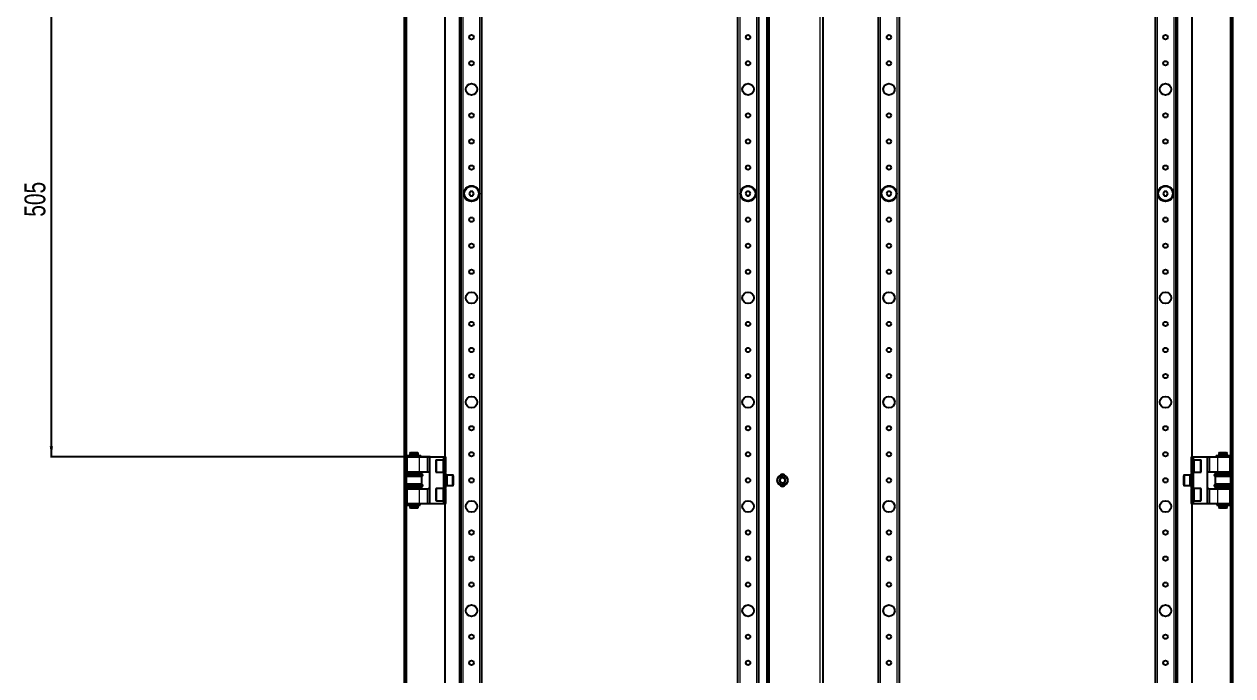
# Model space of a CAD drawing. Header units: millimetres. Extents: x -984 to 2790, y -1538 to 1219.
# Drawn here: x -984 to 175, y -684 to -59 of the extents above; entities that cross this region are included whole.
import ezdxf

# ---------------------------------------------------------------- set-up
doc = ezdxf.new("R2010")
doc.units = ezdxf.units.MM
doc.layers.add('FORMAT', color=7, linetype='Continuous')
doc.styles.add('SLDTEXTSTYLE0', font='TXT', dxfattribs={"width": 0.75})
doc.dimstyles.new('SLDDIMSTYLE0', dxfattribs={"dimtxt": 20, "dimasz": 10, "dimexe": 0, "dimexo": 0.0625, "dimgap": 5, "dimtad": 2, "dimdec": 1, "dimrnd": 1e-09, "dimzin": 12, "dimdsep": 46, "dimtxsty": 'SLDTEXTSTYLE0', "dimsah": 1, "dimcen": 0.09, "dimadec": 0, "dimazin": 3, "dimtfac": 1, "dimtofl": 0, "dimtmove": 0, "dimatfit": 3, "dimfxl": 0, "dimfrac": 2, "dimtolj": 1, "dimtzin": 12, "dimarcsym": 0})

# ---------------------------------------------------------------- blocks, each defined once
blk = doc.blocks.new('_D_7')
at = {"layer": 'FORMAT'}
for p, q in [((-594.7, 31.3), (-958.5, 31.3)), ((-957.5, -473.7), (-957.5, 31.3)), ((-594.7, -473.7), (-958.5, -473.7))]:
    blk.add_line(p, q, dxfattribs=at)
for points in [[(-957.5, 31.3), (-959.1, 21.3), (-956, 21.3)], [(-957.5, -473.7), (-956, -463.7), (-959.1, -463.7)]]:
    blk.add_solid(points, dxfattribs=at)
at = {"layer": 'FORMAT', "insert": (-983.3, -243.4), "char_height": 20, "attachment_point": 1, "rotation": 90, "style": 'SLDTEXTSTYLE0'}
blk.add_mtext('505', dxfattribs=at)

msp = doc.modelspace()

# ---------------------------------------------------------------- linework, layer by layer
at = {"color": 7, "linetype": 'Continuous', "lineweight": 25}
for p, q in [((-619.44, 556.28), (-619.44, -998.72)), ((-617.44, 556.28), (-617.44, -998.72)), ((172.56, -998.72), (172.56, 556.28)), ((174.56, -998.72), (174.56, 556.28)), ((-566.44, 524.78), (-566.44, -967.22)), ((121.56, -967.22), (121.56, 524.78)), ((-271.94, 520.28), (-271.94, -962.72)), ((-269.94, 520.28), (-269.94, -962.72)), ((-218.44, 510.57), (-218.44, -953)), ((-564.94, -938.72), (-564.94, 496.28)), ((-544.94, -938.72), (-544.94, 496.28)), ((-299.94, 496.28), (-299.94, -938.72)), ((-279.94, 496.28), (-279.94, -938.72)), ((-164.94, -938.72), (-164.94, 496.28)), ((-144.94, -938.72), (-144.94, 496.28)), ((100.06, 496.28), (100.06, -938.72)), ((120.06, 496.28), (120.06, -938.72)), ((-580.44, 31.28), (-580.44, -473.72)), ((135.56, -473.72), (135.56, 31.28)), ((-556.09, -219.22), (-557.25, -221.22)), ((-553.78, -219.22), (-556.09, -219.22)), ((-552.63, -221.22), (-553.78, -219.22)), ((-291.09, -219.22), (-292.25, -221.22)), ((-288.78, -219.22), (-291.09, -219.22)), ((-287.63, -221.22), (-288.78, -219.22)), ((-156.09, -219.22), (-157.25, -221.22)), ((-153.78, -219.22), (-156.09, -219.22)), ((-152.63, -221.22), (-153.78, -219.22)), ((108.91, -219.22), (107.75, -221.22)), ((111.22, -219.22), (108.91, -219.22)), ((112.37, -221.22), (111.22, -219.22)), ((-557.25, -221.22), (-556.09, -223.22)), ((-556.09, -223.22), (-553.78, -223.22)), ((-553.78, -223.22), (-552.63, -221.22)), ((-292.25, -221.22), (-291.09, -223.22)), ((-291.09, -223.22), (-288.78, -223.22)), ((-288.78, -223.22), (-287.63, -221.22)), ((-157.25, -221.22), (-156.09, -223.22)), ((-156.09, -223.22), (-153.78, -223.22)), ((-153.78, -223.22), (-152.63, -221.22)), ((107.75, -221.22), (108.91, -223.22)), ((108.91, -223.22), (111.22, -223.22)), ((111.22, -223.22), (112.37, -221.22)), ((-617.09, -472.52), (-617.09, -473.42)), ((-617.09, -472.52), (-603.62, -472.52)), ((-617.09, -473.42), (-603.62, -473.42)), ((-616.94, -473.92), (-616.94, -488.02)), ((-616.74, -473.72), (-605.13, -473.72)), ((-613.36, -469.47), (-613.94, -470.47)), ((-613.94, -470.47), (-613.94, -472.47)), ((-610.47, -470.47), (-613.94, -470.47)), ((-605.94, -472.47), (-613.94, -472.47)), ((-613.94, -473.47), (-613.94, -473.72)), ((-605.94, -473.47), (-613.94, -473.47)), ((-613.44, -472.47), (-613.44, -472.52)), ((-613.44, -473.42), (-613.44, -473.47)), ((-613.36, -469.47), (-610.39, -469.47)), ((-605.94, -470.47), (-610.47, -470.47)), ((-610.39, -469.47), (-606.52, -469.47)), ((-605.94, -470.47), (-606.52, -469.47)), ((-606.44, -472.52), (-606.44, -472.47)), ((-606.44, -473.47), (-606.44, -473.42)), ((-605.94, -472.47), (-605.94, -470.47)), ((-605.94, -473.72), (-605.94, -473.47)), ((-605.13, -473.72), (-597.24, -473.72)), ((-603.62, -472.52), (-603.57, -472.52)), ((-603.62, -473.42), (-603.57, -473.42)), ((-603.57, -473.42), (-603.57, -472.52)), ((-596.96, -473.72), (-597.24, -473.72)), ((-596.96, -473.72), (-594.74, -473.72)), ((-594.94, -518.52), (-594.94, -473.92)), ((-594.74, -473.72), (-581.52, -473.72)), ((-581.52, -473.72), (-580.14, -473.72)), ((-581.44, -476.42), (-581.44, -473.92)), ((-579.94, -473.92), (-579.94, -476.42)), ((135.06, -476.42), (135.06, -473.92)), ((135.26, -473.72), (136.64, -473.72)), ((136.56, -473.92), (136.56, -476.42)), ((136.64, -473.72), (149.86, -473.72)), ((149.86, -473.72), (152.08, -473.72)), ((150.06, -473.92), (150.06, -518.52)), ((152.36, -473.72), (152.08, -473.72)), ((152.36, -473.72), (160.25, -473.72)), ((158.69, -472.52), (158.69, -473.42)), ((158.69, -472.52), (158.74, -472.52)), ((158.69, -473.42), (158.74, -473.42)), ((158.74, -472.52), (172.21, -472.52)), ((158.74, -473.42), (172.21, -473.42)), ((160.25, -473.72), (171.86, -473.72)), ((161.64, -469.47), (161.06, -470.47)), ((161.06, -470.47), (161.06, -472.47)), ((169.06, -470.47), (161.06, -470.47)), ((165.59, -472.47), (161.06, -472.47)), ((161.06, -473.47), (161.06, -473.72)), ((165.59, -473.47), (161.06, -473.47)), ((161.56, -472.47), (161.56, -472.52)), ((161.56, -473.42), (161.56, -473.47)), ((161.64, -469.47), (168.48, -469.47)), ((169.06, -472.47), (165.59, -472.47)), ((169.06, -473.47), (165.59, -473.47)), ((169.06, -470.47), (168.48, -469.47)), ((168.56, -472.52), (168.56, -472.47)), ((168.56, -473.47), (168.56, -473.42)), ((169.06, -472.47), (169.06, -470.47)), ((169.06, -473.72), (169.06, -473.47)), ((172.06, -488.02), (172.06, -473.92)), ((172.21, -473.42), (172.21, -472.52)), ((-588.94, -477.02), (-588.94, -488.12)), ((-581.56, -476.72), (-588.64, -476.72)), ((-581.94, -477.02), (-581.94, -488.12)), ((-580.24, -476.72), (-581.56, -476.72)), ((-579.94, -477.02), (-579.94, -476.42)), ((-579.94, -477.02), (-579.94, -488.12)), ((135.06, -476.42), (135.06, -477.02)), ((135.06, -488.12), (135.06, -477.02)), ((136.68, -476.72), (135.36, -476.72)), ((143.76, -476.72), (136.68, -476.72)), ((137.06, -488.12), (137.06, -477.02)), ((144.06, -488.12), (144.06, -477.02)), ((-617.44, -489.22), (-602.44, -489.22)), ((-602.44, -489.82), (-617.44, -489.82)), ((-602.44, -492.62), (-617.44, -492.62)), ((-605.13, -488.22), (-616.74, -488.22)), ((-613.94, -488.22), (-613.94, -489.22)), ((-605.94, -489.22), (-605.94, -488.22)), ((-597.24, -488.22), (-605.13, -488.22)), ((-602.44, -489.82), (-602.44, -489.22)), ((-601.74, -490.5), (-602.44, -489.82)), ((-602.44, -492.62), (-601.74, -491.93)), ((-602.44, -499.82), (-602.44, -492.62)), ((-597.24, -488.22), (-596.96, -488.22)), ((-596.44, -488.22), (-596.96, -488.22)), ((-588.64, -488.42), (-581.56, -488.42)), ((-581.56, -488.42), (-580.24, -488.42)), ((-581.44, -503.72), (-581.44, -488.72)), ((-579.94, -488.72), (-579.94, -488.12)), ((-579.94, -488.72), (-579.94, -503.72)), ((-578.69, -493.22), (-579.94, -493.22)), ((-573.04, -491.22), (-578.44, -491.22)), ((-578.44, -491.22), (-578.44, -496.22)), ((-578.44, -496.22), (-578.44, -501.22)), ((-572.44, -491.82), (-572.44, -496.22)), ((-572.44, -496.22), (-572.44, -500.62)), ((-259.04, -494.22), (-259.72, -497.03)), ((-257.62, -499.03), (-259.72, -497.03)), ((-256.26, -493.4), (-259.04, -494.22)), ((-256.26, -493.4), (-254.16, -495.4)), ((-254.84, -498.22), (-254.16, -495.4)), ((127.56, -500.62), (127.56, -491.82)), ((133.56, -491.22), (128.16, -491.22)), ((133.56, -501.22), (133.56, -491.22)), ((135.06, -493.22), (133.81, -493.22)), ((135.06, -488.12), (135.06, -488.72)), ((135.06, -503.72), (135.06, -488.72)), ((135.36, -488.42), (136.68, -488.42)), ((136.56, -488.72), (136.56, -503.72)), ((136.68, -488.42), (143.76, -488.42)), ((152.08, -488.22), (151.56, -488.22)), ((152.08, -488.22), (152.36, -488.22)), ((160.25, -488.22), (152.36, -488.22)), ((157.56, -489.82), (156.86, -490.5)), ((156.86, -491.93), (157.56, -492.62)), ((157.56, -489.22), (157.56, -489.82)), ((157.56, -489.22), (172.56, -489.22)), ((172.56, -489.82), (157.56, -489.82)), ((157.56, -492.62), (157.56, -499.82)), ((172.56, -492.62), (157.56, -492.62)), ((171.86, -488.22), (160.25, -488.22)), ((161.06, -488.22), (161.06, -489.22)), ((169.06, -489.22), (169.06, -488.22)), ((-602.44, -499.82), (-617.44, -499.82)), ((-602.44, -502.62), (-617.44, -502.62)), ((-617.44, -503.22), (-602.44, -503.22)), ((-616.94, -504.42), (-616.94, -518.52)), ((-616.74, -504.22), (-605.13, -504.22)), ((-613.94, -503.22), (-613.94, -504.22)), ((-605.94, -504.22), (-605.94, -503.22)), ((-605.13, -504.22), (-597.24, -504.22)), ((-601.74, -500.5), (-602.44, -499.82)), ((-602.44, -502.62), (-601.74, -501.93)), ((-602.44, -503.22), (-602.44, -502.62)), ((-596.96, -504.22), (-597.24, -504.22)), ((-596.96, -504.22), (-596.44, -504.22)), ((-588.94, -504.32), (-588.94, -515.42)), ((-581.56, -504.02), (-588.64, -504.02)), ((-581.94, -504.32), (-581.94, -515.42)), ((-580.24, -504.02), (-581.56, -504.02)), ((-579.94, -499.22), (-578.69, -499.22)), ((-579.94, -504.32), (-579.94, -503.72)), ((-579.94, -504.32), (-579.94, -515.42)), ((-578.44, -501.22), (-573.04, -501.22)), ((-254.84, -498.22), (-257.62, -499.03)), ((128.16, -501.22), (133.56, -501.22)), ((133.81, -499.22), (135.06, -499.22)), ((135.06, -503.72), (135.06, -504.32)), ((135.06, -515.42), (135.06, -504.32)), ((136.68, -504.02), (135.36, -504.02)), ((143.76, -504.02), (136.68, -504.02)), ((137.06, -515.42), (137.06, -504.32)), ((144.06, -515.42), (144.06, -504.32)), ((151.56, -504.22), (152.08, -504.22)), ((152.36, -504.22), (152.08, -504.22)), ((152.36, -504.22), (160.25, -504.22)), ((157.56, -499.82), (156.86, -500.5)), ((156.86, -501.93), (157.56, -502.62)), ((172.56, -499.82), (157.56, -499.82)), ((157.56, -502.62), (157.56, -503.22)), ((172.56, -502.62), (157.56, -502.62)), ((157.56, -503.22), (172.56, -503.22)), ((160.25, -504.22), (171.86, -504.22)), ((161.06, -503.22), (161.06, -504.22)), ((169.06, -504.22), (169.06, -503.22)), ((172.06, -518.52), (172.06, -504.42)), ((-617.09, -519.02), (-617.09, -519.92)), ((-617.09, -519.02), (-604.1, -519.02)), ((-617.09, -519.92), (-604.1, -519.92)), ((-605.13, -518.72), (-616.74, -518.72)), ((-613.94, -518.72), (-613.94, -518.97)), ((-605.94, -518.97), (-613.94, -518.97)), ((-613.94, -519.97), (-613.94, -521.97)), ((-605.94, -519.97), (-613.94, -519.97)), ((-613.44, -518.97), (-613.44, -519.02)), ((-613.44, -519.92), (-613.44, -519.97)), ((-606.44, -519.02), (-606.44, -518.97)), ((-606.44, -519.97), (-606.44, -519.92)), ((-605.94, -518.97), (-605.94, -518.72)), ((-605.94, -521.97), (-605.94, -519.97)), ((-597.24, -518.72), (-605.13, -518.72)), ((-604.1, -519.02), (-604.02, -519.02)), ((-604.1, -519.92), (-604.02, -519.92)), ((-604.02, -519.92), (-604.02, -519.02)), ((-604.02, -519.02), (-604, -519.02)), ((-604.02, -519.92), (-604, -519.92)), ((-604, -519.92), (-604, -519.02)), ((-597.24, -518.72), (-596.96, -518.72)), ((-594.74, -518.72), (-596.96, -518.72)), ((-581.52, -518.72), (-594.74, -518.72)), ((-588.64, -515.72), (-581.56, -515.72)), ((-581.56, -515.72), (-580.24, -515.72)), ((-580.14, -518.72), (-581.52, -518.72)), ((-581.44, -518.52), (-581.44, -516.02)), ((-580.44, -518.72), (-580.44, -848.72)), ((-579.94, -516.02), (-579.94, -515.42)), ((-579.94, -516.02), (-579.94, -518.52)), ((135.06, -515.42), (135.06, -516.02)), ((135.06, -518.52), (135.06, -516.02)), ((136.64, -518.72), (135.26, -518.72)), ((135.36, -515.72), (136.68, -515.72)), ((135.56, -848.72), (135.56, -518.72)), ((136.56, -516.02), (136.56, -518.52)), ((149.86, -518.72), (136.64, -518.72)), ((136.68, -515.72), (143.76, -515.72)), ((152.08, -518.72), (149.86, -518.72)), ((152.08, -518.72), (152.36, -518.72)), ((160.25, -518.72), (152.36, -518.72)), ((159.12, -519.02), (159.12, -519.92)), ((159.12, -519.02), (159.14, -519.02)), ((159.12, -519.92), (159.14, -519.92)), ((159.14, -519.02), (159.14, -519.92)), ((159.14, -519.02), (159.22, -519.02)), ((159.14, -519.92), (159.22, -519.92)), ((159.22, -519.02), (172.21, -519.02)), ((159.22, -519.92), (172.21, -519.92)), ((171.86, -518.72), (160.25, -518.72)), ((161.06, -518.72), (161.06, -518.97)), ((165.59, -518.97), (161.06, -518.97)), ((161.06, -519.97), (161.06, -521.97)), ((165.59, -519.97), (161.06, -519.97)), ((161.56, -518.97), (161.56, -519.02)), ((161.56, -519.92), (161.56, -519.97)), ((169.06, -518.97), (165.59, -518.97)), ((169.06, -519.97), (165.59, -519.97)), ((168.56, -519.02), (168.56, -518.97)), ((168.56, -519.97), (168.56, -519.92)), ((169.06, -518.97), (169.06, -518.72)), ((169.06, -521.97), (169.06, -519.97)), ((172.21, -519.92), (172.21, -519.02)), ((-613.94, -521.97), (-613.36, -522.97)), ((-613.94, -521.97), (-605.94, -521.97)), ((-606.52, -522.97), (-613.36, -522.97)), ((-606.52, -522.97), (-605.94, -521.97)), ((161.06, -521.97), (161.64, -522.97)), ((161.06, -521.97), (165.59, -521.97)), ((165.52, -522.97), (161.64, -522.97)), ((168.48, -522.97), (165.52, -522.97)), ((165.59, -521.97), (169.06, -521.97)), ((168.48, -522.97), (169.06, -521.97))]:
    msp.add_line(p, q, dxfattribs=at)
at = {"color": 8, "linetype": 'Continuous', "lineweight": 18}
for p, q in [((-269.34, -962.72), (-269.34, 520.28)), ((-217.84, -954.04), (-217.84, 511.61)), ((-221.04, 506.07), (-221.04, -948.5)), ((-562.94, -938.72), (-562.94, 496.28)), ((-546.94, -938.72), (-546.94, 496.28)), ((-297.94, 496.28), (-297.94, -938.72)), ((-281.94, 496.28), (-281.94, -938.72)), ((-162.94, -938.72), (-162.94, 496.28)), ((-146.94, -938.72), (-146.94, 496.28)), ((102.06, 496.28), (102.06, -938.72)), ((118.06, 496.28), (118.06, -938.72)), ((-616.84, -472.52), (-616.84, 30.08)), ((171.96, 30.08), (171.96, -472.52)), ((-604.99, -473.92), (-616.94, -473.92)), ((-616.84, -473.74), (-616.84, -473.42)), ((-604.99, -473.92), (-604.99, -488.02)), ((-597.1, -473.92), (-604.99, -473.92)), ((-603.62, -472.52), (-603.62, -473.42)), ((-597.1, -488.02), (-597.1, -473.92)), ((-596.96, -473.92), (-597.1, -473.92)), ((-596.96, -473.92), (-596.96, -473.72)), ((-596.96, -473.92), (-596.96, -488.02)), ((-594.94, -473.92), (-596.96, -473.92)), ((-594.94, -473.92), (-594.74, -473.92)), ((-594.74, -473.72), (-594.74, -473.92)), ((-594.74, -473.92), (-594.74, -518.52)), ((-581.44, -473.92), (-594.74, -473.92)), ((-579.94, -473.92), (-581.44, -473.92)), ((136.56, -473.92), (135.06, -473.92)), ((149.86, -473.92), (136.56, -473.92)), ((149.86, -473.92), (149.86, -473.72)), ((149.86, -518.52), (149.86, -473.92)), ((149.86, -473.92), (150.06, -473.92)), ((152.08, -473.92), (150.06, -473.92)), ((152.08, -473.72), (152.08, -473.92)), ((152.08, -488.02), (152.08, -473.92)), ((152.22, -473.92), (152.08, -473.92)), ((160.11, -473.92), (152.22, -473.92)), ((152.22, -473.92), (152.22, -488.02)), ((158.74, -472.52), (158.74, -473.42)), ((172.06, -473.92), (160.11, -473.92)), ((160.11, -488.02), (160.11, -473.92)), ((171.96, -473.42), (171.96, -473.74)), ((-589.24, -488.12), (-589.24, -477.02)), ((-589.24, -477.02), (-588.94, -477.02)), ((-588.94, -477.02), (-588.64, -477.02)), ((-588.64, -476.42), (-581.44, -476.42)), ((-588.64, -476.42), (-588.64, -476.72)), ((-588.64, -476.72), (-588.64, -477.02)), ((-582.24, -477.02), (-588.64, -477.02)), ((-588.64, -477.02), (-588.64, -488.12)), ((-582.24, -476.72), (-582.24, -477.02)), ((-582.24, -477.02), (-581.94, -477.02)), ((-582.24, -488.12), (-582.24, -477.02)), ((-581.94, -477.02), (-581.64, -477.02)), ((-581.64, -476.72), (-581.64, -477.02)), ((-580.24, -477.02), (-581.64, -477.02)), ((-581.64, -477.02), (-581.64, -488.12)), ((-581.44, -476.42), (-579.94, -476.42)), ((-580.24, -476.72), (-580.24, -477.02)), ((-579.94, -477.02), (-580.24, -477.02)), ((-580.24, -488.12), (-580.24, -477.02)), ((135.06, -476.42), (136.56, -476.42)), ((135.36, -477.02), (135.06, -477.02)), ((135.36, -476.72), (135.36, -477.02)), ((136.76, -477.02), (135.36, -477.02)), ((135.36, -477.02), (135.36, -488.12)), ((136.56, -476.42), (143.76, -476.42)), ((136.76, -476.72), (136.76, -477.02)), ((136.76, -488.12), (136.76, -477.02)), ((137.06, -477.02), (136.76, -477.02)), ((137.36, -477.02), (137.06, -477.02)), ((137.36, -477.02), (137.36, -476.72)), ((143.76, -477.02), (137.36, -477.02)), ((137.36, -477.02), (137.36, -488.12)), ((143.76, -476.42), (143.76, -476.72)), ((143.76, -477.02), (143.76, -476.72)), ((143.76, -488.12), (143.76, -477.02)), ((144.06, -477.02), (143.76, -477.02)), ((144.36, -477.02), (144.06, -477.02)), ((144.36, -477.02), (144.36, -488.12)), ((-601.74, -490.5), (-617.44, -490.5)), ((-601.74, -491.93), (-617.44, -491.93)), ((-616.94, -488.02), (-604.99, -488.02)), ((-616.84, -489.22), (-616.84, -488.19)), ((-604.99, -488.02), (-597.1, -488.02)), ((-596.96, -488.02), (-597.1, -488.02)), ((-596.96, -488.22), (-596.96, -488.02)), ((-596.96, -488.02), (-596.44, -488.02)), ((-596.44, -488.22), (-596.44, -488.02)), ((-588.94, -488.12), (-589.24, -488.12)), ((-588.64, -488.12), (-588.94, -488.12)), ((-588.64, -488.12), (-582.24, -488.12)), ((-588.64, -488.12), (-588.64, -488.42)), ((-588.64, -488.42), (-588.64, -488.72)), ((-581.44, -488.72), (-588.64, -488.72)), ((-582.24, -488.12), (-582.24, -488.42)), ((-581.94, -488.12), (-582.24, -488.12)), ((-581.64, -488.12), (-581.94, -488.12)), ((-581.64, -488.12), (-580.24, -488.12)), ((-581.64, -488.12), (-581.64, -488.42)), ((-579.94, -488.72), (-581.44, -488.72)), ((-580.24, -488.12), (-580.24, -488.42)), ((-580.24, -488.12), (-579.94, -488.12)), ((-578.69, -499.22), (-578.69, -493.22)), ((-573.04, -496.22), (-573.04, -491.22)), ((-573.04, -501.22), (-573.04, -496.22)), ((128.16, -491.22), (128.16, -501.22)), ((133.81, -493.22), (133.81, -496.22)), ((133.81, -496.22), (133.81, -499.22)), ((135.36, -488.12), (135.06, -488.12)), ((136.56, -488.72), (135.06, -488.72)), ((135.36, -488.12), (136.76, -488.12)), ((135.36, -488.12), (135.36, -488.42)), ((143.76, -488.72), (136.56, -488.72)), ((136.76, -488.12), (136.76, -488.42)), ((137.06, -488.12), (136.76, -488.12)), ((137.36, -488.12), (137.06, -488.12)), ((137.36, -488.42), (137.36, -488.12)), ((137.36, -488.12), (143.76, -488.12)), ((143.76, -488.42), (143.76, -488.12)), ((144.06, -488.12), (143.76, -488.12)), ((143.76, -488.42), (143.76, -488.72)), ((144.36, -488.12), (144.06, -488.12)), ((151.56, -488.02), (152.08, -488.02)), ((151.56, -488.02), (151.56, -488.22)), ((152.22, -488.02), (152.08, -488.02)), ((152.08, -488.02), (152.08, -488.22)), ((152.22, -488.02), (160.11, -488.02)), ((172.56, -490.5), (156.86, -490.5)), ((172.56, -491.93), (156.86, -491.93)), ((160.11, -488.02), (172.06, -488.02)), ((171.96, -488.19), (171.96, -489.22)), ((-601.74, -500.5), (-617.44, -500.5)), ((-601.74, -501.93), (-617.44, -501.93)), ((-604.99, -504.42), (-616.94, -504.42)), ((-616.84, -504.24), (-616.84, -503.22)), ((-604.99, -504.42), (-604.99, -518.52)), ((-597.1, -504.42), (-604.99, -504.42)), ((-597.1, -518.52), (-597.1, -504.42)), ((-597.1, -504.42), (-596.96, -504.42)), ((-596.96, -504.42), (-596.96, -504.22)), ((-596.96, -504.42), (-596.96, -518.52)), ((-596.44, -504.42), (-596.96, -504.42)), ((-596.44, -504.42), (-596.44, -504.22)), ((-589.24, -515.42), (-589.24, -504.32)), ((-589.24, -504.32), (-588.94, -504.32)), ((-588.94, -504.32), (-588.64, -504.32)), ((-588.64, -503.72), (-581.44, -503.72)), ((-588.64, -504.02), (-588.64, -503.72)), ((-588.64, -504.02), (-588.64, -504.32)), ((-582.24, -504.32), (-588.64, -504.32)), ((-588.64, -504.32), (-588.64, -515.42)), ((-582.24, -504.02), (-582.24, -504.32)), ((-582.24, -504.32), (-581.94, -504.32)), ((-582.24, -515.42), (-582.24, -504.32)), ((-581.94, -504.32), (-581.64, -504.32)), ((-581.64, -504.32), (-581.64, -504.02)), ((-580.24, -504.32), (-581.64, -504.32)), ((-581.64, -504.32), (-581.64, -515.42)), ((-581.44, -503.72), (-579.94, -503.72)), ((-580.24, -504.32), (-580.24, -504.02)), ((-580.24, -504.32), (-579.94, -504.32)), ((-580.24, -515.42), (-580.24, -504.32)), ((135.06, -503.72), (136.56, -503.72)), ((135.36, -504.32), (135.06, -504.32)), ((135.36, -504.32), (135.36, -504.02)), ((136.76, -504.32), (135.36, -504.32)), ((135.36, -504.32), (135.36, -515.42)), ((136.56, -503.72), (143.76, -503.72)), ((136.76, -504.32), (136.76, -504.02)), ((136.76, -504.32), (137.06, -504.32)), ((136.76, -515.42), (136.76, -504.32)), ((137.06, -504.32), (137.36, -504.32)), ((137.36, -504.32), (137.36, -504.02)), ((143.76, -504.32), (137.36, -504.32)), ((137.36, -504.32), (137.36, -515.42)), ((143.76, -504.02), (143.76, -503.72)), ((143.76, -504.32), (143.76, -504.02)), ((143.76, -515.42), (143.76, -504.32)), ((143.76, -504.32), (144.06, -504.32)), ((144.06, -504.32), (144.36, -504.32)), ((144.36, -504.32), (144.36, -515.42)), ((151.56, -504.22), (151.56, -504.42)), ((152.08, -504.42), (151.56, -504.42)), ((152.08, -504.22), (152.08, -504.42)), ((152.08, -518.52), (152.08, -504.42)), ((152.08, -504.42), (152.22, -504.42)), ((152.22, -504.42), (152.22, -518.52)), ((160.11, -504.42), (152.22, -504.42)), ((172.56, -500.5), (156.86, -500.5)), ((172.56, -501.93), (156.86, -501.93)), ((160.11, -518.52), (160.11, -504.42)), ((172.06, -504.42), (160.11, -504.42)), ((171.96, -503.22), (171.96, -504.24)), ((-616.94, -518.52), (-604.99, -518.52)), ((-616.84, -519.02), (-616.84, -518.69)), ((-616.84, -847.52), (-616.84, -519.92)), ((-604.99, -518.52), (-597.1, -518.52)), ((-604.1, -519.02), (-604.1, -519.92)), ((-597.1, -518.52), (-596.96, -518.52)), ((-596.96, -518.72), (-596.96, -518.52)), ((-596.96, -518.52), (-594.94, -518.52)), ((-594.74, -518.52), (-594.94, -518.52)), ((-594.74, -518.52), (-581.44, -518.52)), ((-594.74, -518.52), (-594.74, -518.72)), ((-589.24, -515.42), (-588.94, -515.42)), ((-588.94, -515.42), (-588.64, -515.42)), ((-588.64, -515.42), (-582.24, -515.42)), ((-588.64, -515.42), (-588.64, -515.72)), ((-588.64, -516.02), (-588.64, -515.72)), ((-581.44, -516.02), (-588.64, -516.02)), ((-582.24, -515.42), (-582.24, -515.72)), ((-582.24, -515.42), (-581.94, -515.42)), ((-581.94, -515.42), (-581.64, -515.42)), ((-581.64, -515.72), (-581.64, -515.42)), ((-581.64, -515.42), (-580.24, -515.42)), ((-579.94, -516.02), (-581.44, -516.02)), ((-581.44, -518.52), (-579.94, -518.52)), ((-580.24, -515.72), (-580.24, -515.42)), ((-580.24, -515.42), (-579.94, -515.42)), ((135.06, -515.42), (135.36, -515.42)), ((136.56, -516.02), (135.06, -516.02)), ((135.06, -518.52), (136.56, -518.52)), ((135.36, -515.72), (135.36, -515.42)), ((135.36, -515.42), (136.76, -515.42)), ((143.76, -516.02), (136.56, -516.02)), ((136.56, -518.52), (149.86, -518.52)), ((136.76, -515.72), (136.76, -515.42)), ((137.06, -515.42), (136.76, -515.42)), ((137.36, -515.42), (137.06, -515.42)), ((137.36, -515.72), (137.36, -515.42)), ((137.36, -515.42), (143.76, -515.42)), ((143.76, -515.72), (143.76, -515.42)), ((144.06, -515.42), (143.76, -515.42)), ((143.76, -516.02), (143.76, -515.72)), ((144.36, -515.42), (144.06, -515.42)), ((149.86, -518.72), (149.86, -518.52)), ((150.06, -518.52), (149.86, -518.52)), ((150.06, -518.52), (152.08, -518.52)), ((152.08, -518.52), (152.22, -518.52)), ((152.08, -518.52), (152.08, -518.72)), ((152.22, -518.52), (160.11, -518.52)), ((159.22, -519.02), (159.22, -519.92)), ((160.11, -518.52), (172.06, -518.52)), ((171.96, -518.69), (171.96, -519.02)), ((171.96, -519.92), (171.96, -847.52))]:
    msp.add_line(p, q, dxfattribs=at)
at = {"color": 7, "linetype": 'Continuous', "lineweight": 25}
for centre, radius in [((-554.94, -71.22), 2.1), ((-289.94, -71.22), 2.1), ((-154.94, -71.22), 2.1), ((110.06, -71.22), 2.1), ((-554.94, -96.22), 2.1), ((-289.94, -96.22), 2.1), ((-154.94, -96.22), 2.1), ((110.06, -96.22), 2.1), ((-554.94, -121.22), 5.5), ((-289.94, -121.22), 5.5), ((-154.94, -121.22), 5.5), ((110.06, -121.22), 5.5), ((-554.94, -146.22), 2.1), ((-289.94, -146.22), 2.1), ((-154.94, -146.22), 2.1), ((110.06, -146.22), 2.1), ((-554.94, -171.22), 2.1), ((-289.94, -171.22), 2.1), ((-154.94, -171.22), 2.1), ((110.06, -171.22), 2.1), ((-554.94, -196.22), 2.1), ((-289.94, -196.22), 2.1), ((-154.94, -196.22), 2.1), ((110.06, -196.22), 2.1), ((-554.94, -221.22), 7.5), ((-554.94, -221.22), 7), ((-289.94, -221.22), 7.5), ((-289.94, -221.22), 7), ((-154.94, -221.22), 7.5), ((-154.94, -221.22), 7), ((110.06, -221.22), 7.5), ((110.06, -221.22), 7), ((-554.94, -246.22), 2.1), ((-289.94, -246.22), 2.1), ((-154.94, -246.22), 2.1), ((110.06, -246.22), 2.1), ((-554.94, -271.22), 2.1), ((-289.94, -271.22), 2.1), ((-154.94, -271.22), 2.1), ((110.06, -271.22), 2.1), ((-554.94, -296.22), 2.1), ((-289.94, -296.22), 2.1), ((-154.94, -296.22), 2.1), ((110.06, -296.22), 2.1), ((-554.94, -321.22), 5.5), ((-289.94, -321.22), 5.5), ((-154.94, -321.22), 5.5), ((110.06, -321.22), 5.5), ((-554.94, -346.22), 2.1), ((-289.94, -346.22), 2.1), ((-154.94, -346.22), 2.1), ((110.06, -346.22), 2.1), ((-554.94, -371.22), 2.1), ((-289.94, -371.22), 2.1), ((-154.94, -371.22), 2.1), ((110.06, -371.22), 2.1), ((-554.94, -396.22), 2.1), ((-289.94, -396.22), 2.1), ((-154.94, -396.22), 2.1), ((110.06, -396.22), 2.1), ((-554.94, -421.22), 5.5), ((-289.94, -421.22), 5.5), ((-154.94, -421.22), 5.5), ((110.06, -421.22), 5.5), ((-554.94, -446.22), 2.1), ((-289.94, -446.22), 2.1), ((-154.94, -446.22), 2.1), ((110.06, -446.22), 2.1), ((-554.94, -471.22), 2.1), ((-289.94, -471.22), 2.1), ((-154.94, -471.22), 2.1), ((110.06, -471.22), 2.1), ((-554.94, -496.22), 2.1), ((-289.94, -496.22), 2.1), ((-256.94, -496.22), 5), ((-154.94, -496.22), 2.1), ((110.06, -496.22), 2.1), ((-554.94, -521.22), 5.5), ((-289.94, -521.22), 5.5), ((-154.94, -521.22), 5.5), ((110.06, -521.22), 5.5), ((-554.94, -546.22), 2.1), ((-289.94, -546.22), 2.1), ((-154.94, -546.22), 2.1), ((110.06, -546.22), 2.1), ((-554.94, -571.22), 2.1), ((-289.94, -571.22), 2.1), ((-154.94, -571.22), 2.1), ((110.06, -571.22), 2.1), ((-554.94, -596.22), 2.1), ((-289.94, -596.22), 2.1), ((-154.94, -596.22), 2.1), ((110.06, -596.22), 2.1), ((-554.94, -621.22), 5.5), ((-289.94, -621.22), 5.5), ((-154.94, -621.22), 5.5), ((110.06, -621.22), 5.5), ((-554.94, -646.22), 2.1), ((-289.94, -646.22), 2.1), ((-154.94, -646.22), 2.1), ((110.06, -646.22), 2.1), ((-554.94, -671.22), 2.1), ((-289.94, -671.22), 2.1), ((-154.94, -671.22), 2.1), ((110.06, -671.22), 2.1)]:
    msp.add_circle(centre, radius, dxfattribs=at)
at = {"color": 8, "linetype": 'Continuous', "lineweight": 18}
msp.add_circle((-256.94, -496.22), 4.4, dxfattribs=at)
at = {"color": 7, "linetype": 'Continuous', "lineweight": 25}
for centre, radius, start, end in [((-616.74, -473.92), 0.2, 90, 180), ((-594.74, -473.92), 0.2, 90, 180), ((-580.14, -473.92), 0.2, 0, 90), ((135.26, -473.92), 0.2, 90, 180), ((149.86, -473.92), 0.2, 0, 90), ((171.86, -473.92), 0.2, 0, 90), ((-588.64, -477.02), 0.3, 90, 180), ((-581.64, -477.02), 0.3, 90, 180), ((-580.24, -476.42), 0.3, 270, 0), ((135.36, -476.42), 0.3, 180, 270), ((136.76, -477.02), 0.3, 0, 90), ((143.76, -477.02), 0.3, 0, 90), ((-616.74, -488.02), 0.2, 180, 270), ((-602.44, -491.22), 1, 314.427, 45.573), ((-596.44, -489.72), 1.5, 0, 90), ((-588.64, -488.12), 0.3, 180, 270), ((-581.64, -488.12), 0.3, 180, 270), ((-580.24, -488.72), 0.3, 0, 90), ((-578.69, -492.97), 0.25, 270, 0), ((-573.04, -491.82), 0.6, 360, 90), ((-256.94, -496.22), 2.51, 166.35345, 226.35345), ((-256.94, -496.22), 2.51, 106.35345, 166.35345), ((-256.94, -492.22), 2, 18.20996, 161.79004), ((-256.94, -496.22), 2.51, 46.35345, 106.35345), ((-256.94, -496.22), 2.51, 286.35345, 346.35345), ((-256.94, -496.22), 2.51, 346.35345, 46.35345), ((128.16, -491.82), 0.6, 90, 180), ((133.81, -492.97), 0.25, 180, 270), ((135.36, -488.72), 0.3, 90, 180), ((136.76, -488.12), 0.3, 270, 0), ((143.76, -488.12), 0.3, 270, 0), ((151.56, -489.72), 1.5, 90, 180), ((157.56, -491.22), 1, 134.427, 225.573), ((171.86, -488.02), 0.2, 270, 0), ((-616.74, -504.42), 0.2, 90, 180), ((-602.44, -501.22), 1, 314.427, 45.573), ((-596.44, -502.72), 1.5, 270, 0), ((-588.64, -504.32), 0.3, 90, 180), ((-581.64, -504.32), 0.3, 90, 180), ((-580.24, -503.72), 0.3, 270, 0), ((-578.69, -499.47), 0.25, 0, 90), ((-573.04, -500.62), 0.6, 270, 0), ((-256.94, -500.22), 2, 198.20996, 341.79004), ((-256.94, -496.22), 2.51, 226.35345, 286.35345), ((128.16, -500.62), 0.6, 180, 270), ((133.81, -499.47), 0.25, 90, 180), ((135.36, -503.72), 0.3, 180, 270), ((136.76, -504.32), 0.3, 0, 90), ((143.76, -504.32), 0.3, 0, 90), ((151.56, -502.72), 1.5, 180, 270), ((157.56, -501.22), 1, 134.427, 225.573), ((171.86, -504.42), 0.2, 0, 90), ((-616.74, -518.52), 0.2, 180, 270), ((-594.74, -518.52), 0.2, 180, 270), ((-588.64, -515.42), 0.3, 180, 270), ((-581.64, -515.42), 0.3, 180, 270), ((-580.24, -516.02), 0.3, 0, 90), ((-580.14, -518.52), 0.2, 270, 0), ((135.36, -516.02), 0.3, 90, 180), ((135.26, -518.52), 0.2, 180, 270), ((136.76, -515.42), 0.3, 270, 0), ((143.76, -515.42), 0.3, 270, 0), ((149.86, -518.52), 0.2, 270, 0), ((171.86, -518.52), 0.2, 270, 0)]:
    msp.add_arc(centre, radius, start, end, dxfattribs=at)
at = {"color": 8, "linetype": 'Continuous', "lineweight": 18}
for centre, radius, start, end in [((-605.17, -473.89), 0.179, 351.95053, 78.57825), ((-597.28, -473.89), 0.179, 351.95053, 78.57825), ((152.4, -473.89), 0.179, 101.42175, 188.04947), ((160.29, -473.89), 0.179, 101.42175, 188.04947), ((-588.64, -477.02), 0.6, 90, 180), ((143.76, -477.02), 0.6, 0, 90), ((-605.17, -488.04), 0.179, 281.42175, 8.04947), ((-597.28, -488.04), 0.179, 281.42175, 8.04947), ((-596.44, -489.72), 1.7, 28.07249, 90), ((-588.64, -488.12), 0.6, 180, 270), ((143.76, -488.12), 0.6, 270, 0), ((151.56, -489.72), 1.7, 90, 151.92751), ((152.4, -488.04), 0.179, 171.95053, 258.57825), ((160.29, -488.04), 0.179, 171.95053, 258.57825), ((-605.17, -504.39), 0.179, 351.95053, 78.57825), ((-597.28, -504.39), 0.179, 351.95053, 78.57825), ((-596.44, -502.72), 1.7, 270, 331.92751), ((-588.64, -504.32), 0.6, 90, 180), ((143.76, -504.32), 0.6, 0, 90), ((151.56, -502.72), 1.7, 208.07249, 270), ((152.4, -504.39), 0.179, 101.42175, 188.04947), ((160.29, -504.39), 0.179, 101.42175, 188.04947), ((-605.17, -518.54), 0.179, 281.42175, 8.04947), ((-597.28, -518.54), 0.179, 281.42175, 8.04947), ((-588.64, -515.42), 0.6, 180, 270), ((143.76, -515.42), 0.6, 270, 0), ((152.4, -518.54), 0.179, 171.95053, 258.57825), ((160.29, -518.54), 0.179, 171.95053, 258.57825)]:
    msp.add_arc(centre, radius, start, end, dxfattribs=at)
at = {"color": 7, "linetype": 'Continuous', "lineweight": 25}
for centre, major_axis, start_param, end_param in [((-581.52, -473.92), (0, 0.2), 4.712389, 6.2831853), ((136.64, -473.92), (0, 0.2), 0, 1.5707963), ((-581.56, -476.42), (0, 0.3), 3.1415927, 4.712389), ((136.68, -476.42), (0, 0.3), 1.5707963, 3.1415927), ((-581.56, -488.72), (0, 0.3), 4.712389, 6.2831853), ((136.68, -488.72), (0, 0.3), 0, 1.5707963), ((-581.56, -503.72), (0, 0.3), 3.1415927, 4.712389), ((136.68, -503.72), (0, 0.3), 1.5707963, 3.1415927), ((-581.56, -516.02), (0, 0.3), 4.712389, 6.2831853), ((-581.52, -518.52), (0, 0.2), 3.1415927, 4.712389), ((136.68, -516.02), (0, 0.3), 0, 1.5707963), ((136.64, -518.52), (0, 0.2), 1.5707963, 3.1415927)]:
    msp.add_ellipse(centre, major_axis=major_axis, ratio=0.4142136, start_param=start_param, end_param=end_param, dxfattribs=at)

# ---------------------------------------------------------------- dimensions: what is measured, and where the dimension line sits
at = {"layer": 'FORMAT'}
dim = msp.add_linear_dim(base=(-957.51, 31.28), p1=(-594.74, -473.72), p2=(-594.74, 31.28), angle=90, dimstyle='SLDDIMSTYLE0', dxfattribs=at)
dim.commit()
dim.dimension.update_dxf_attribs({"geometry": '_D_7', "text_midpoint": (-957.51, -221.22), "dimtype": 160})

doc.saveas('drawing.dxf')
